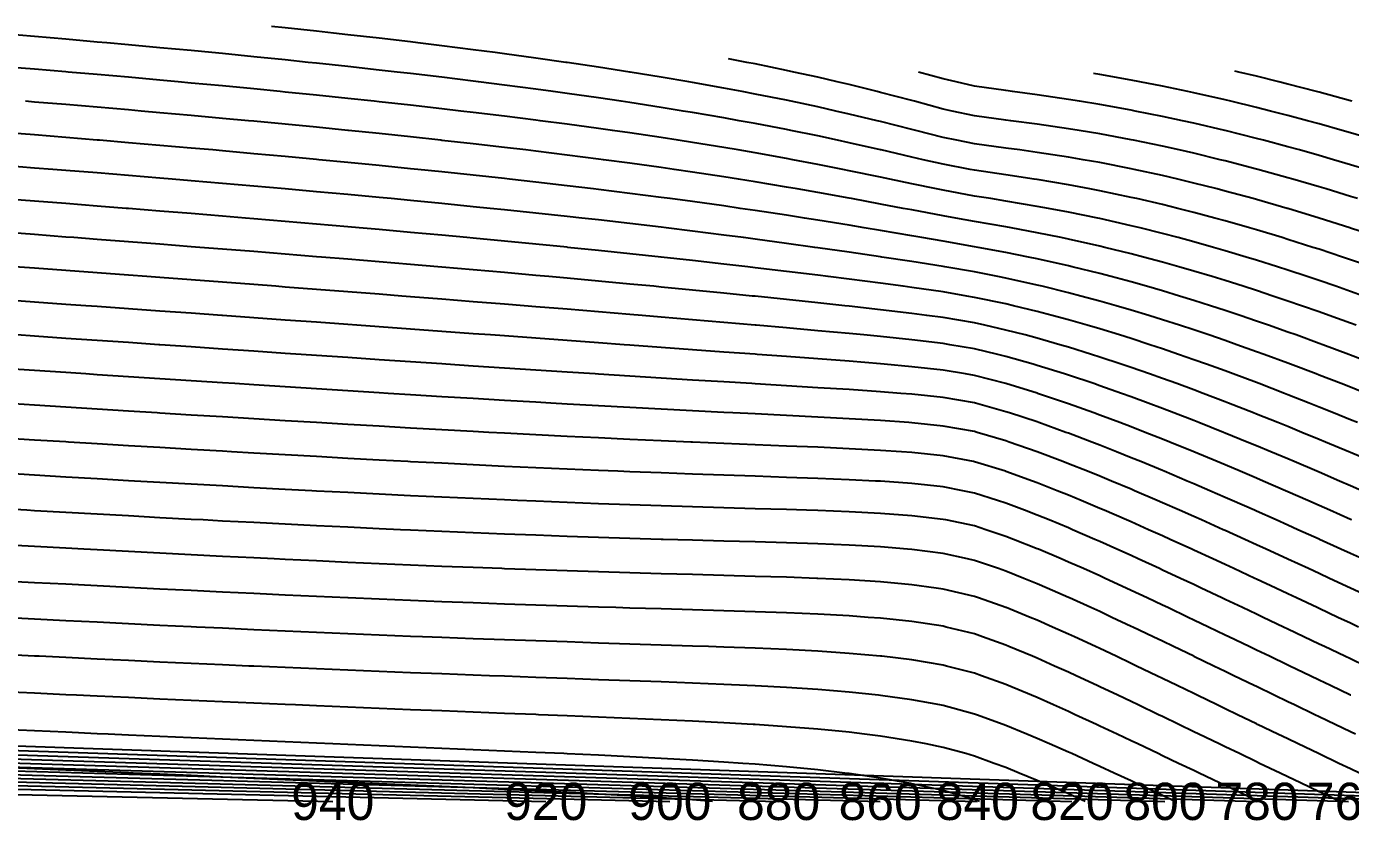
# Model space of a CAD drawing. Header units: metres. Extents: x 3386 to 5486, y 31 to 113.
# Drawn here: x 5037.5 to 5126.3, y 31.4 to 84.7 of the extents above; entities that cross this region are included whole.
import ezdxf
from ezdxf.enums import TextEntityAlignment as Align

# ---------------------------------------------------------------- set-up
doc = ezdxf.new("R2010")
doc.units = ezdxf.units.M
for name, color, linetype in [('Vs_420', 7, 'Continuous'), ('Vs_440', 7, 'Continuous'), ('Vs_460', 7, 'Continuous'), ('Vs_480', 7, 'Continuous'), ('Vs_500', 7, 'Continuous'), ('Vs_520', 7, 'Continuous'), ('Vs_540', 7, 'Continuous'), ('Vs_560', 7, 'Continuous'), ('Vs_580', 7, 'Continuous'), ('Vs_600', 7, 'Continuous'), ('Vs_620', 7, 'Continuous'), ('Vs_640', 7, 'Continuous'), ('Vs_660', 7, 'Continuous'), ('Vs_680', 7, 'Continuous'), ('Vs_700', 7, 'Continuous'), ('Vs_720', 7, 'Continuous'), ('Vs_740', 7, 'Continuous'), ('Vs_760', 7, 'Continuous'), ('Vs_780', 7, 'Continuous'), ('Vs_800', 7, 'Continuous'), ('Vs_820', 7, 'Continuous'), ('Vs_840', 7, 'Continuous'), ('Vs_860', 7, 'Continuous'), ('Vs_880', 7, 'Continuous'), ('Vs_900', 7, 'Continuous'), ('Vs_920', 7, 'Continuous'), ('Vs_940', 7, 'Continuous')]:
    doc.layers.add(name, color=color, linetype=linetype)

msp = doc.modelspace()

# ---------------------------------------------------------------- linework, layer by layer
at = {"layer": 'Vs_420'}
msp.add_lwpolyline([(5126.42, 79.688), (5126.312, 79.719), (5124.211, 80.296), (5124.038, 80.342), (5122.11, 80.847), (5121.516, 80.995), (5120.008, 81.369), (5118.825, 81.648), (5118.553, 81.712)], dxfattribs=at)
at = {"layer": 'Vs_440'}
msp.add_lwpolyline([(5127.995, 77.075), (5126.312, 77.573), (5125.765, 77.729), (5124.211, 78.168), (5123.425, 78.382), (5122.11, 78.736), (5120.948, 79.035), (5120.008, 79.275), (5118.299, 79.688), (5117.907, 79.783), (5115.806, 80.258), (5115.411, 80.342), (5113.705, 80.701), (5112.196, 80.995), (5111.604, 81.11), (5109.503, 81.487), (5109.074, 81.558)], dxfattribs=at)
at = {"layer": 'Vs_460'}
msp.add_lwpolyline([(5127.364, 75.116), (5126.312, 75.436), (5125.186, 75.769), (5124.211, 76.054), (5122.9, 76.422), (5122.11, 76.642), (5120.482, 77.075), (5120.008, 77.2), (5117.907, 77.725), (5117.893, 77.729), (5115.806, 78.217), (5115.046, 78.382), (5113.705, 78.672), (5111.875, 79.035), (5111.604, 79.089), (5109.503, 79.469), (5108.149, 79.688), (5107.402, 79.81), (5105.301, 80.119), (5103.658, 80.342), (5103.2, 80.405), (5101.098, 80.711), (5099.868, 80.995), (5098.997, 81.198), (5097.347, 81.642)], dxfattribs=at)
at = {"layer": 'Vs_480'}
msp.add_lwpolyline([(5126.795, 73.156), (5126.312, 73.308), (5124.674, 73.809), (5124.211, 73.949), (5122.452, 74.462), (5122.11, 74.561), (5120.105, 75.116), (5120.008, 75.142), (5117.907, 75.689), (5117.583, 75.769), (5115.806, 76.201), (5114.829, 76.422), (5113.705, 76.674), (5111.759, 77.075), (5111.604, 77.107), (5109.503, 77.499), (5108.116, 77.729), (5107.402, 77.847), (5105.301, 78.154), (5103.546, 78.382), (5103.2, 78.427), (5101.098, 78.705), (5099.601, 79.035), (5098.997, 79.171), (5097.066, 79.688), (5096.896, 79.734), (5094.795, 80.285), (5094.565, 80.342), (5092.694, 80.806), (5091.883, 80.995), (5090.593, 81.297), (5088.989, 81.648), (5088.492, 81.758), (5086.391, 82.193), (5085.832, 82.302), (5084.597, 82.543)], dxfattribs=at)
at = {"layer": 'Vs_500'}
msp.add_lwpolyline([(5128.255, 70.543), (5126.312, 71.184), (5126.275, 71.196), (5124.217, 71.849), (5124.211, 71.851), (5122.11, 72.49), (5122.066, 72.503), (5120.008, 73.097), (5119.795, 73.156), (5117.907, 73.67), (5117.369, 73.809), (5115.806, 74.207), (5114.735, 74.462), (5113.705, 74.705), (5111.813, 75.116), (5111.604, 75.16), (5109.503, 75.573), (5108.388, 75.769), (5107.402, 75.94), (5105.301, 76.264), (5104.147, 76.422), (5103.2, 76.551), (5101.098, 76.835), (5099.925, 77.075), (5098.997, 77.27), (5097.17, 77.729), (5096.896, 77.799), (5094.795, 78.327), (5094.564, 78.382), (5092.694, 78.832), (5091.791, 79.035), (5090.593, 79.308), (5088.805, 79.688), (5088.492, 79.756), (5086.391, 80.178), (5085.524, 80.342), (5084.29, 80.577), (5082.189, 80.954), (5081.945, 80.995), (5080.087, 81.312), (5078.012, 81.648), (5077.986, 81.652), (5075.885, 81.978), (5073.784, 82.288), (5073.69, 82.302), (5071.683, 82.586), (5069.582, 82.872), (5068.948, 82.955), (5067.481, 83.147), (5065.38, 83.412), (5063.774, 83.608), (5063.279, 83.669), (5061.178, 83.916), (5059.076, 84.156), (5058.125, 84.261), (5056.975, 84.389), (5054.874, 84.614), (5053.967, 84.709)], dxfattribs=at)
at = {"layer": 'Vs_520'}
msp.add_lwpolyline([(5127.711, 68.583), (5126.312, 69.061), (5125.789, 69.236), (5124.211, 69.757), (5123.797, 69.889), (5122.11, 70.424), (5121.722, 70.543), (5120.008, 71.06), (5119.54, 71.196), (5117.907, 71.663), (5117.223, 71.849), (5115.806, 72.229), (5114.726, 72.503), (5113.705, 72.757), (5111.982, 73.156), (5111.604, 73.242), (5109.503, 73.684), (5108.845, 73.809), (5107.402, 74.08), (5105.301, 74.432), (5105.102, 74.462), (5103.2, 74.75), (5101.098, 75.059), (5100.803, 75.116), (5098.997, 75.466), (5097.657, 75.769), (5096.896, 75.946), (5094.848, 76.422), (5094.795, 76.435), (5092.694, 76.909), (5091.912, 77.075), (5090.593, 77.361), (5088.776, 77.729), (5088.492, 77.787), (5086.391, 78.191), (5085.33, 78.382), (5084.29, 78.572), (5082.189, 78.933), (5081.561, 79.035), (5080.087, 79.277), (5077.986, 79.603), (5077.411, 79.688), (5075.885, 79.916), (5073.784, 80.214), (5072.846, 80.342), (5071.683, 80.501), (5069.582, 80.776), (5067.848, 80.995), (5067.481, 81.042), (5065.38, 81.298), (5063.279, 81.545), (5062.375, 81.648), (5061.178, 81.785), (5059.076, 82.018), (5056.975, 82.243), (5056.419, 82.302), (5054.874, 82.463), (5052.773, 82.677), (5050.672, 82.885), (5049.945, 82.955), (5048.571, 83.087), (5046.47, 83.285), (5044.369, 83.478), (5042.917, 83.608), (5042.268, 83.666), (5040.167, 83.85), (5038.065, 84.029), (5035.964, 84.204)], dxfattribs=at)
at = {"layer": 'Vs_540'}
msp.add_lwpolyline([(5127.194, 66.623), (5126.312, 66.936), (5125.332, 67.276), (5124.211, 67.661), (5123.408, 67.93), (5122.11, 68.359), (5121.411, 68.583), (5120.008, 69.026), (5119.323, 69.236), (5117.907, 69.662), (5117.119, 69.889), (5115.806, 70.262), (5114.764, 70.543), (5113.705, 70.823), (5112.207, 71.196), (5111.604, 71.343), (5109.503, 71.82), (5109.362, 71.849), (5107.402, 72.252), (5106.056, 72.503), (5105.301, 72.64), (5103.2, 72.993), (5102.201, 73.156), (5101.098, 73.333), (5098.997, 73.719), (5098.552, 73.809), (5096.896, 74.153), (5095.417, 74.462), (5094.795, 74.596), (5092.694, 75.031), (5092.264, 75.116), (5090.593, 75.45), (5088.908, 75.769), (5088.492, 75.849), (5086.391, 76.228), (5085.248, 76.422), (5084.29, 76.587), (5082.189, 76.929), (5081.238, 77.075), (5080.087, 77.254), (5077.986, 77.565), (5076.822, 77.729), (5075.885, 77.862), (5073.784, 78.146), (5071.972, 78.382), (5071.683, 78.42), (5069.582, 78.683), (5067.481, 78.937), (5066.643, 79.035), (5065.38, 79.183), (5063.279, 79.421), (5061.178, 79.652), (5060.839, 79.688), (5059.076, 79.877), (5056.975, 80.095), (5054.874, 80.308), (5054.531, 80.342), (5052.773, 80.515), (5050.672, 80.718), (5048.571, 80.915), (5047.702, 80.995), (5046.47, 81.108), (5044.369, 81.297), (5042.268, 81.482), (5040.327, 81.648), (5040.167, 81.662), (5038.065, 81.838), (5035.964, 82.011)], dxfattribs=at)
at = {"layer": 'Vs_560'}
msp.add_lwpolyline([(5126.693, 64.663), (5126.312, 64.803), (5124.891, 65.317), (5124.211, 65.559), (5123.036, 65.97), (5122.11, 66.289), (5121.118, 66.623), (5120.008, 66.991), (5119.122, 67.276), (5117.907, 67.661), (5117.03, 67.93), (5115.806, 68.297), (5114.814, 68.583), (5113.705, 68.896), (5112.437, 69.236), (5111.604, 69.455), (5109.842, 69.889), (5109.503, 69.971), (5107.402, 70.443), (5106.923, 70.543), (5105.301, 70.872), (5103.563, 71.196), (5103.2, 71.262), (5101.098, 71.628), (5099.854, 71.849), (5098.997, 72.003), (5096.896, 72.396), (5096.324, 72.503), (5094.795, 72.795), (5092.862, 73.156), (5092.694, 73.188), (5090.593, 73.57), (5089.21, 73.809), (5088.492, 73.936), (5086.391, 74.286), (5085.272, 74.462), (5084.29, 74.62), (5082.189, 74.938), (5080.959, 75.116), (5080.087, 75.243), (5077.986, 75.534), (5076.221, 75.769), (5075.885, 75.814), (5073.784, 76.083), (5071.683, 76.342), (5071.003, 76.422), (5069.582, 76.592), (5067.481, 76.833), (5065.38, 77.068), (5065.311, 77.075), (5063.279, 77.296), (5061.178, 77.517), (5059.114, 77.729), (5059.076, 77.732), (5056.975, 77.943), (5054.874, 78.148), (5052.773, 78.348), (5052.414, 78.382), (5050.672, 78.545), (5048.571, 78.737), (5046.47, 78.925), (5045.208, 79.035), (5044.369, 79.109), (5042.268, 79.289), (5040.167, 79.466), (5038.065, 79.64), (5037.462, 79.688)], dxfattribs=at)
at = {"layer": 'Vs_580'}
msp.add_lwpolyline([(5127.899, 62.05), (5126.312, 62.659), (5126.196, 62.704), (5124.454, 63.357), (5124.211, 63.447), (5122.666, 64.01), (5122.11, 64.21), (5120.825, 64.663), (5120.008, 64.947), (5118.919, 65.317), (5117.907, 65.654), (5116.934, 65.97), (5115.806, 66.329), (5114.849, 66.623), (5113.705, 66.968), (5112.637, 67.276), (5111.604, 67.568), (5110.258, 67.93), (5109.503, 68.127), (5107.652, 68.583), (5107.402, 68.643), (5105.301, 69.114), (5104.711, 69.236), (5103.2, 69.543), (5101.34, 69.889), (5101.098, 69.934), (5098.997, 70.3), (5097.571, 70.543), (5096.896, 70.66), (5094.795, 71.017), (5093.71, 71.196), (5092.694, 71.368), (5090.593, 71.71), (5089.7, 71.849), (5088.492, 72.041), (5086.391, 72.359), (5085.396, 72.503), (5084.29, 72.665), (5082.189, 72.958), (5080.702, 73.156), (5080.087, 73.239), (5077.986, 73.509), (5075.885, 73.77), (5075.554, 73.809), (5073.784, 74.021), (5071.683, 74.264), (5069.912, 74.462), (5069.582, 74.499), (5067.481, 74.728), (5065.38, 74.95), (5063.77, 75.116), (5063.279, 75.166), (5061.178, 75.377), (5059.076, 75.583), (5057.14, 75.769), (5056.975, 75.785), (5054.874, 75.982), (5052.773, 76.175), (5050.672, 76.365), (5050.02, 76.422), (5048.571, 76.55), (5046.47, 76.733), (5044.369, 76.912), (5042.424, 77.075), (5042.268, 77.088), (5040.167, 77.261), (5038.065, 77.432), (5035.964, 77.599)], dxfattribs=at)
at = {"layer": 'Vs_600'}
msp.add_lwpolyline([(5127.346, 60.09), (5126.312, 60.5), (5125.694, 60.744), (5124.211, 61.319), (5124.009, 61.397), (5122.286, 62.05), (5122.11, 62.116), (5120.518, 62.704), (5120.008, 62.889), (5118.697, 63.357), (5117.907, 63.634), (5116.812, 64.01), (5115.806, 64.349), (5114.847, 64.663), (5113.705, 65.03), (5112.782, 65.317), (5111.604, 65.674), (5110.59, 65.97), (5109.503, 66.279), (5108.226, 66.623), (5107.402, 66.84), (5105.628, 67.276), (5105.301, 67.355), (5103.2, 67.822), (5102.67, 67.93), (5101.098, 68.243), (5099.108, 68.583), (5098.997, 68.602), (5096.896, 68.931), (5094.879, 69.236), (5094.795, 69.249), (5092.694, 69.56), (5090.593, 69.863), (5090.399, 69.889), (5088.492, 70.157), (5086.391, 70.441), (5085.609, 70.543), (5084.29, 70.716), (5082.189, 70.982), (5080.431, 71.196), (5080.087, 71.238), (5077.986, 71.486), (5075.885, 71.726), (5074.769, 71.849), (5073.784, 71.959), (5071.683, 72.185), (5069.582, 72.404), (5068.617, 72.503), (5067.481, 72.619), (5065.38, 72.828), (5063.279, 73.032), (5061.974, 73.156), (5061.178, 73.232), (5059.076, 73.428), (5056.975, 73.62), (5054.874, 73.809), (5054.868, 73.809), (5052.773, 73.994), (5050.672, 74.176), (5048.571, 74.356), (5047.302, 74.462), (5046.47, 74.532), (5044.369, 74.706), (5042.268, 74.878), (5040.167, 75.047), (5039.297, 75.116), (5038.065, 75.213), (5035.964, 75.377)], dxfattribs=at)
at = {"layer": 'Vs_620'}
msp.add_lwpolyline([(5126.781, 58.131), (5126.312, 58.322), (5125.177, 58.784), (5124.211, 59.172), (5123.546, 59.437), (5122.11, 60.002), (5121.884, 60.09), (5120.185, 60.744), (5120.008, 60.811), (5118.443, 61.397), (5117.907, 61.594), (5116.648, 62.05), (5115.806, 62.35), (5114.791, 62.704), (5113.705, 63.074), (5112.856, 63.357), (5111.604, 63.764), (5110.822, 64.01), (5109.503, 64.415), (5108.659, 64.663), (5107.402, 65.024), (5106.319, 65.317), (5105.301, 65.585), (5103.715, 65.97), (5103.2, 66.092), (5101.098, 66.536), (5100.586, 66.623), (5098.997, 66.894), (5096.896, 67.198), (5096.307, 67.276), (5094.795, 67.481), (5092.694, 67.753), (5091.283, 67.93), (5090.593, 68.018), (5088.492, 68.275), (5086.391, 68.526), (5085.891, 68.583), (5084.29, 68.769), (5082.189, 69.006), (5080.094, 69.236), (5080.087, 69.237), (5077.986, 69.461), (5075.885, 69.68), (5073.816, 69.889), (5073.784, 69.893), (5071.683, 70.101), (5069.582, 70.304), (5067.481, 70.503), (5067.056, 70.543), (5065.38, 70.699), (5063.279, 70.89), (5061.178, 71.079), (5059.846, 71.196), (5059.076, 71.264), (5056.975, 71.446), (5054.874, 71.626), (5052.773, 71.804), (5052.223, 71.849), (5050.672, 71.978), (5048.571, 72.151), (5046.47, 72.322), (5044.369, 72.49), (5044.212, 72.503), (5042.268, 72.656), (5040.167, 72.821), (5038.065, 72.983), (5035.964, 73.144)], dxfattribs=at)
at = {"layer": 'Vs_640'}
msp.add_lwpolyline([(5127.737, 55.518), (5126.312, 56.122), (5126.196, 56.171), (5124.637, 56.824), (5124.211, 57.001), (5123.056, 57.477), (5122.11, 57.863), (5121.45, 58.131), (5120.008, 58.707), (5119.814, 58.784), (5118.144, 59.437), (5117.907, 59.528), (5116.432, 60.09), (5115.806, 60.324), (5114.67, 60.744), (5113.705, 61.092), (5112.846, 61.397), (5111.604, 61.828), (5110.947, 62.05), (5109.503, 62.527), (5108.95, 62.704), (5107.402, 63.185), (5106.819, 63.357), (5105.301, 63.794), (5104.489, 64.01), (5103.2, 64.344), (5101.79, 64.663), (5101.098, 64.817), (5098.997, 65.173), (5097.912, 65.317), (5096.896, 65.453), (5094.795, 65.703), (5092.694, 65.938), (5092.398, 65.97), (5090.593, 66.165), (5088.492, 66.387), (5086.391, 66.604), (5086.202, 66.623), (5084.29, 66.817), (5082.189, 67.025), (5080.087, 67.229), (5079.59, 67.276), (5077.986, 67.43), (5075.885, 67.626), (5073.784, 67.819), (5072.559, 67.93), (5071.683, 68.009), (5069.582, 68.196), (5067.481, 68.38), (5065.38, 68.561), (5065.12, 68.583), (5063.279, 68.74), (5061.178, 68.916), (5059.076, 69.091), (5057.302, 69.236), (5056.975, 69.263), (5054.874, 69.434), (5052.773, 69.602), (5050.672, 69.77), (5049.153, 69.889), (5048.571, 69.935), (5046.47, 70.099), (5044.369, 70.262), (5042.268, 70.423), (5040.696, 70.543), (5040.167, 70.583), (5038.065, 70.741), (5035.964, 70.898)], dxfattribs=at)
at = {"layer": 'Vs_660'}
msp.add_lwpolyline([(5127.086, 53.558), (5126.312, 53.894), (5125.583, 54.211), (5124.211, 54.801), (5124.064, 54.864), (5122.53, 55.518), (5122.11, 55.695), (5120.976, 56.171), (5120.008, 56.572), (5119.397, 56.824), (5117.907, 57.43), (5117.791, 57.477), (5116.152, 58.131), (5115.806, 58.266), (5114.473, 58.784), (5113.705, 59.076), (5112.745, 59.437), (5111.604, 59.857), (5110.959, 60.09), (5109.503, 60.604), (5109.097, 60.744), (5107.402, 61.311), (5107.135, 61.397), (5105.301, 61.97), (5105.026, 62.05), (5103.2, 62.568), (5102.655, 62.704), (5101.098, 63.081), (5099.449, 63.357), (5098.997, 63.432), (5096.896, 63.685), (5094.795, 63.904), (5093.678, 64.01), (5092.694, 64.105), (5090.593, 64.297), (5088.492, 64.485), (5086.463, 64.663), (5086.391, 64.67), (5084.29, 64.852), (5082.189, 65.032), (5080.087, 65.211), (5078.821, 65.317), (5077.986, 65.387), (5075.885, 65.562), (5073.784, 65.735), (5071.683, 65.906), (5070.894, 65.97), (5069.582, 66.076), (5067.481, 66.245), (5065.38, 66.412), (5063.279, 66.578), (5062.695, 66.623), (5061.178, 66.742), (5059.076, 66.905), (5056.975, 67.068), (5054.874, 67.229), (5054.254, 67.276), (5052.773, 67.389), (5050.672, 67.549), (5048.571, 67.707), (5046.47, 67.865), (5045.598, 67.93), (5044.369, 68.021), (5042.268, 68.177), (5040.167, 68.332), (5038.065, 68.485), (5036.722, 68.583)], dxfattribs=at)
at = {"layer": 'Vs_680'}
msp.add_lwpolyline([(5126.401, 51.598), (5126.312, 51.638), (5124.933, 52.251), (5124.211, 52.57), (5123.453, 52.905), (5122.11, 53.492), (5121.959, 53.558), (5120.451, 54.211), (5120.008, 54.401), (5118.924, 54.864), (5117.907, 55.293), (5117.375, 55.518), (5115.806, 56.168), (5115.799, 56.171), (5114.192, 56.824), (5113.705, 57.019), (5112.547, 57.477), (5111.604, 57.844), (5110.854, 58.131), (5109.503, 58.637), (5109.102, 58.784), (5107.402, 59.392), (5107.272, 59.437), (5105.332, 60.09), (5105.301, 60.101), (5103.212, 60.744), (5103.2, 60.748), (5101.098, 61.297), (5100.508, 61.397), (5098.997, 61.652), (5096.896, 61.884), (5095.05, 62.05), (5094.795, 62.073), (5092.694, 62.243), (5090.593, 62.403), (5088.492, 62.56), (5086.537, 62.704), (5086.391, 62.714), (5084.29, 62.868), (5082.189, 63.021), (5080.087, 63.175), (5077.986, 63.329), (5077.597, 63.357), (5075.885, 63.482), (5073.784, 63.635), (5071.683, 63.789), (5069.582, 63.942), (5068.65, 64.01), (5067.481, 64.096), (5065.38, 64.248), (5063.279, 64.401), (5061.178, 64.554), (5059.672, 64.663), (5059.076, 64.707), (5056.975, 64.859), (5054.874, 65.011), (5052.773, 65.163), (5050.672, 65.314), (5050.637, 65.317), (5048.571, 65.465), (5046.47, 65.616), (5044.369, 65.766), (5042.268, 65.916), (5041.516, 65.97), (5040.167, 66.066), (5038.065, 66.215), (5035.964, 66.363)], dxfattribs=at)
at = {"layer": 'Vs_700'}
for points in [[(5127.111, 48.985), (5126.312, 49.349), (5125.678, 49.638), (5124.239, 50.291), (5124.211, 50.304), (5122.793, 50.945), (5122.11, 51.251), (5121.337, 51.598), (5120.008, 52.189), (5119.868, 52.251), (5118.386, 52.905), (5117.907, 53.113), (5116.887, 53.558), (5115.806, 54.023), (5115.366, 54.211), (5113.821, 54.864), (5113.705, 54.913), (5112.244, 55.518), (5111.604, 55.778), (5110.628, 56.171), (5109.503, 56.616), (5108.964, 56.824), (5107.402, 57.417), (5107.236, 57.477), (5105.417, 58.131), (5105.301, 58.172), (5103.444, 58.784), (5103.2, 58.863), (5101.158, 59.437), (5101.098, 59.454), (5098.997, 59.817), (5096.896, 60.033), (5096.162, 60.09), (5094.795, 60.198), (5092.694, 60.342), (5090.593, 60.474), (5088.492, 60.603), (5086.391, 60.73), (5086.17, 60.744), (5084.29, 60.858), (5082.189, 60.986), (5080.087, 61.117), (5077.986, 61.249), (5075.885, 61.382), (5075.653, 61.397), (5073.784, 61.517), (5071.683, 61.653), (5069.582, 61.791), (5067.481, 61.929), (5065.658, 62.05), (5065.38, 62.069), (5063.279, 62.209), (5061.178, 62.35), (5059.076, 62.492), (5056.975, 62.634), (5055.956, 62.704), (5054.874, 62.777), (5052.773, 62.92), (5050.672, 63.064), (5048.571, 63.208), (5046.47, 63.352), (5046.398, 63.357), (5044.369, 63.496), (5042.268, 63.64), (5040.167, 63.784), (5038.065, 63.929), (5036.876, 64.01)], [(4884.301, 41.726), (5144.766, 32.719)]]:
    msp.add_lwpolyline(points, dxfattribs=at)
at = {"layer": 'Vs_720'}
for points in [[(5127.723, 46.372), (5126.316, 47.025), (5126.312, 47.027), (5124.908, 47.678), (5124.211, 48), (5123.495, 48.332), (5122.11, 48.97), (5122.077, 48.985), (5120.653, 49.638), (5120.008, 49.932), (5119.22, 50.291), (5117.907, 50.885), (5117.776, 50.945), (5116.319, 51.598), (5115.806, 51.826), (5114.846, 52.251), (5113.705, 52.751), (5113.352, 52.905), (5111.832, 53.558), (5111.604, 53.655), (5110.278, 54.211), (5109.503, 54.532), (5108.682, 54.864), (5107.402, 55.375), (5107.03, 55.518), (5105.304, 56.171), (5105.301, 56.172), (5103.429, 56.824), (5103.2, 56.903), (5101.281, 57.477), (5101.098, 57.531), (5098.997, 57.903), (5096.896, 58.116), (5096.696, 58.131), (5094.795, 58.267), (5092.694, 58.39), (5090.593, 58.501), (5088.492, 58.606), (5086.391, 58.71), (5084.902, 58.784), (5084.29, 58.815), (5082.189, 58.921), (5080.087, 59.03), (5077.986, 59.142), (5075.885, 59.257), (5073.784, 59.375), (5072.7, 59.437), (5071.683, 59.496), (5069.582, 59.618), (5067.481, 59.743), (5065.38, 59.869), (5063.279, 59.998), (5061.782, 60.09), (5061.178, 60.128), (5059.076, 60.259), (5056.975, 60.392), (5054.874, 60.526), (5052.773, 60.661), (5051.493, 60.744), (5050.672, 60.797), (5048.571, 60.933), (5046.47, 61.071), (5044.369, 61.209), (5042.268, 61.347), (5041.517, 61.397), (5040.167, 61.486), (5038.065, 61.625), (5035.964, 61.765)], [(4891.051, 41.058), (5138.498, 32.719)]]:
    msp.add_lwpolyline(points, dxfattribs=at)
at = {"layer": 'Vs_740'}
for points in [[(5126.86, 44.412), (5126.312, 44.67), (5125.472, 45.065), (5124.211, 45.658), (5124.082, 45.719), (5122.692, 46.372), (5122.11, 46.645), (5121.299, 47.025), (5120.008, 47.628), (5119.901, 47.678), (5118.498, 48.332), (5117.907, 48.605), (5117.086, 48.985), (5115.806, 49.573), (5115.665, 49.638), (5114.229, 50.291), (5113.705, 50.528), (5112.776, 50.945), (5111.604, 51.465), (5111.302, 51.598), (5109.799, 52.251), (5109.503, 52.378), (5108.253, 52.905), (5107.402, 53.258), (5106.654, 53.558), (5105.301, 54.093), (5104.98, 54.211), (5103.2, 54.859), (5103.183, 54.864), (5101.098, 55.505), (5101.031, 55.518), (5098.997, 55.904), (5096.896, 56.123), (5096.212, 56.171), (5094.795, 56.269), (5092.694, 56.38), (5090.593, 56.474), (5088.492, 56.56), (5086.391, 56.645), (5084.29, 56.731), (5082.189, 56.819), (5082.074, 56.824), (5080.087, 56.91), (5077.986, 57.005), (5075.885, 57.104), (5073.784, 57.206), (5071.683, 57.312), (5069.582, 57.421), (5068.523, 57.477), (5067.481, 57.533), (5065.38, 57.648), (5063.279, 57.765), (5061.178, 57.885), (5059.076, 58.007), (5056.975, 58.131), (5056.973, 58.131), (5054.874, 58.256), (5052.773, 58.383), (5050.672, 58.511), (5048.571, 58.641), (5046.47, 58.772), (5046.28, 58.784), (5044.369, 58.904), (5042.268, 59.036), (5040.167, 59.17), (5038.065, 59.304), (5035.989, 59.437)], [(4897.832, 40.411), (5132.321, 32.719)]]:
    msp.add_lwpolyline(points, dxfattribs=at)
at = {"layer": 'Vs_760'}
for points in [[(5127.321, 41.799), (5126.312, 42.277), (5125.944, 42.452), (5124.57, 43.106), (5124.211, 43.276), (5123.196, 43.759), (5122.11, 44.275), (5121.823, 44.412), (5120.449, 45.065), (5120.008, 45.274), (5119.073, 45.719), (5117.907, 46.27), (5117.693, 46.372), (5116.307, 47.025), (5115.806, 47.26), (5114.913, 47.678), (5113.705, 48.241), (5113.508, 48.332), (5112.087, 48.985), (5111.604, 49.206), (5110.645, 49.638), (5109.503, 50.149), (5109.179, 50.291), (5107.674, 50.945), (5107.402, 51.062), (5106.105, 51.598), (5105.301, 51.928), (5104.452, 52.251), (5103.2, 52.724), (5102.638, 52.905), (5101.098, 53.4), (5100.315, 53.558), (5098.997, 53.817), (5096.896, 54.046), (5094.795, 54.194), (5094.465, 54.211), (5092.694, 54.3), (5090.593, 54.384), (5088.492, 54.459), (5086.391, 54.53), (5084.29, 54.601), (5082.189, 54.674), (5080.087, 54.751), (5077.986, 54.832), (5077.176, 54.864), (5075.885, 54.916), (5073.784, 55.005), (5071.683, 55.099), (5069.582, 55.196), (5067.481, 55.297), (5065.38, 55.401), (5063.279, 55.509), (5063.109, 55.518), (5061.178, 55.619), (5059.076, 55.732), (5056.975, 55.847), (5054.874, 55.965), (5052.773, 56.084), (5051.278, 56.171), (5050.672, 56.206), (5048.571, 56.329), (5046.47, 56.453), (5044.369, 56.579), (5042.268, 56.706), (5040.34, 56.824), (5040.167, 56.835), (5038.065, 56.964), (5035.964, 57.093)], [(4904.663, 39.781), (5126.183, 32.719)]]:
    msp.add_lwpolyline(points, dxfattribs=at)
at = {"layer": 'Vs_780'}
for points in [[(5126.336, 39.839), (5126.312, 39.851), (5124.967, 40.492), (5124.211, 40.854), (5123.602, 41.146), (5122.24, 41.799), (5122.11, 41.862), (5120.879, 42.452), (5120.008, 42.87), (5119.52, 43.106), (5118.159, 43.759), (5117.907, 43.88), (5116.796, 44.412), (5115.806, 44.885), (5115.429, 45.065), (5114.056, 45.719), (5113.705, 45.885), (5112.67, 46.372), (5111.604, 46.872), (5111.273, 47.025), (5109.856, 47.678), (5109.503, 47.84), (5108.405, 48.332), (5107.402, 48.779), (5106.919, 48.985), (5105.382, 49.638), (5105.301, 49.672), (5103.72, 50.291), (5103.2, 50.494), (5101.863, 50.945), (5101.098, 51.198), (5099.171, 51.598), (5098.997, 51.634), (5096.896, 51.878), (5094.795, 52.035), (5092.694, 52.144), (5090.593, 52.226), (5089.827, 52.251), (5088.492, 52.295), (5086.391, 52.357), (5084.29, 52.418), (5082.189, 52.481), (5080.087, 52.547), (5077.986, 52.617), (5075.885, 52.691), (5073.784, 52.77), (5071.683, 52.853), (5070.444, 52.905), (5069.582, 52.94), (5067.481, 53.032), (5065.38, 53.127), (5063.279, 53.226), (5061.178, 53.328), (5059.076, 53.433), (5056.975, 53.541), (5056.652, 53.558), (5054.874, 53.651), (5052.773, 53.764), (5050.672, 53.879), (5048.571, 53.996), (5046.47, 54.114), (5044.781, 54.211), (5044.369, 54.235), (5042.268, 54.356), (5040.167, 54.479), (5038.065, 54.603), (5035.964, 54.728)], [(4911.549, 39.165), (5120.039, 32.719)]]:
    msp.add_lwpolyline(points, dxfattribs=at)
at = {"layer": 'Vs_800'}
for points in [[(5126.657, 37.226), (5126.312, 37.39), (5125.286, 37.879), (5124.211, 38.394), (5123.922, 38.533), (5122.562, 39.186), (5122.11, 39.403), (5121.205, 39.839), (5120.008, 40.417), (5119.853, 40.492), (5118.501, 41.146), (5117.907, 41.433), (5117.149, 41.799), (5115.806, 42.449), (5115.799, 42.452), (5114.441, 43.106), (5113.705, 43.46), (5113.078, 43.759), (5111.71, 44.412), (5111.604, 44.462), (5110.319, 45.065), (5109.503, 45.448), (5108.91, 45.719), (5107.479, 46.372), (5107.402, 46.407), (5105.981, 47.025), (5105.301, 47.32), (5104.412, 47.678), (5103.2, 48.164), (5102.714, 48.332), (5101.098, 48.88), (5100.626, 48.985), (5098.997, 49.345), (5096.896, 49.615), (5096.614, 49.638), (5094.795, 49.786), (5092.694, 49.904), (5090.593, 49.991), (5088.492, 50.06), (5086.391, 50.121), (5084.29, 50.178), (5082.189, 50.236), (5080.218, 50.291), (5080.087, 50.295), (5077.986, 50.358), (5075.885, 50.424), (5073.784, 50.495), (5071.683, 50.571), (5069.582, 50.65), (5067.481, 50.734), (5065.38, 50.822), (5063.279, 50.914), (5062.606, 50.945), (5061.178, 51.009), (5059.076, 51.108), (5056.975, 51.209), (5054.874, 51.313), (5052.773, 51.42), (5050.672, 51.529), (5049.37, 51.598), (5048.571, 51.64), (5046.47, 51.753), (5044.369, 51.868), (5042.268, 51.984), (5040.167, 52.102), (5038.065, 52.221), (5037.543, 52.251), (5035.964, 52.341)], [(4918.526, 38.566), (5113.874, 32.719)]]:
    msp.add_lwpolyline(points, dxfattribs=at)
at = {"layer": 'Vs_820'}
for points in [[(5126.914, 34.613), (5126.312, 34.898), (5125.535, 35.266), (5124.211, 35.898), (5124.164, 35.92), (5122.798, 36.573), (5122.11, 36.904), (5121.438, 37.226), (5120.084, 37.879), (5120.008, 37.916), (5118.731, 38.533), (5117.907, 38.932), (5117.381, 39.186), (5116.034, 39.839), (5115.806, 39.95), (5114.682, 40.492), (5113.705, 40.966), (5113.33, 41.146), (5111.971, 41.799), (5111.604, 41.975), (5110.597, 42.452), (5109.503, 42.971), (5109.213, 43.106), (5107.799, 43.759), (5107.402, 43.942), (5106.34, 44.412), (5105.301, 44.871), (5104.828, 45.065), (5103.231, 45.719), (5103.2, 45.732), (5101.369, 46.372), (5101.098, 46.467), (5098.997, 46.958), (5098.524, 47.025), (5096.896, 47.25), (5094.795, 47.443), (5092.694, 47.577), (5090.593, 47.676), (5090.522, 47.678), (5088.492, 47.752), (5086.391, 47.816), (5084.29, 47.875), (5082.189, 47.932), (5080.087, 47.99), (5077.986, 48.049), (5075.885, 48.112), (5073.784, 48.179), (5071.683, 48.25), (5069.582, 48.325), (5069.399, 48.332), (5067.481, 48.403), (5065.38, 48.486), (5063.279, 48.572), (5061.178, 48.662), (5059.076, 48.755), (5056.975, 48.851), (5054.874, 48.95), (5054.147, 48.985), (5052.773, 49.051), (5050.672, 49.155), (5048.571, 49.261), (5046.47, 49.369), (5044.369, 49.479), (5042.268, 49.591), (5041.381, 49.638), (5040.167, 49.703), (5038.065, 49.818), (5035.964, 49.933)], [(4925.607, 37.98), (5107.636, 32.719)]]:
    msp.add_lwpolyline(points, dxfattribs=at)
at = {"layer": 'Vs_840'}
for points in [[(5125.585, 32.719), (5124.339, 33.307), (5124.211, 33.367), (5122.96, 33.96), (5122.11, 34.365), (5121.588, 34.613), (5120.223, 35.266), (5120.008, 35.37), (5118.861, 35.92), (5117.907, 36.379), (5117.504, 36.573), (5116.15, 37.226), (5115.806, 37.392), (5114.793, 37.879), (5113.705, 38.406), (5113.439, 38.533), (5112.078, 39.186), (5111.604, 39.414), (5110.707, 39.839), (5109.503, 40.412), (5109.329, 40.492), (5107.921, 41.146), (5107.402, 41.387), (5106.476, 41.799), (5105.301, 42.324), (5104.991, 42.452), (5103.414, 43.106), (5103.2, 43.194), (5101.639, 43.759), (5101.098, 43.954), (5099.209, 44.412), (5098.997, 44.463), (5096.896, 44.782), (5094.795, 45.003), (5093.964, 45.065), (5092.694, 45.159), (5090.593, 45.275), (5088.492, 45.365), (5086.391, 45.44), (5084.29, 45.506), (5082.189, 45.568), (5080.087, 45.629), (5077.986, 45.69), (5077.046, 45.719), (5075.885, 45.753), (5073.784, 45.819), (5071.683, 45.888), (5069.582, 45.96), (5067.481, 46.036), (5065.38, 46.115), (5063.279, 46.198), (5061.178, 46.284), (5059.097, 46.372), (5059.076, 46.373), (5056.975, 46.464), (5054.874, 46.559), (5052.773, 46.656), (5050.672, 46.756), (5048.571, 46.857), (5046.47, 46.961), (5045.191, 47.025), (5044.369, 47.066), (5042.268, 47.173), (5040.167, 47.281), (5038.065, 47.391), (5035.964, 47.502)], [(4932.833, 37.408), (5101.289, 32.719)]]:
    msp.add_lwpolyline(points, dxfattribs=at)
at = {"layer": 'Vs_860'}
for points in [[(5120.144, 32.719), (5120.008, 32.783), (5118.902, 33.307), (5117.907, 33.78), (5117.529, 33.96), (5116.158, 34.613), (5115.806, 34.782), (5114.786, 35.266), (5113.705, 35.784), (5113.418, 35.92), (5112.043, 36.573), (5111.604, 36.783), (5110.66, 37.226), (5109.503, 37.773), (5109.272, 37.879), (5107.857, 38.533), (5107.402, 38.744), (5106.406, 39.186), (5105.301, 39.68), (5104.916, 39.839), (5103.348, 40.492), (5103.2, 40.554), (5101.575, 41.146), (5101.098, 41.318), (5099.216, 41.799), (5098.997, 41.855), (5096.896, 42.21), (5094.886, 42.452), (5094.795, 42.463), (5092.694, 42.647), (5090.593, 42.788), (5088.492, 42.899), (5086.391, 42.991), (5084.29, 43.07), (5083.268, 43.106), (5082.189, 43.142), (5080.087, 43.21), (5077.986, 43.277), (5075.885, 43.344), (5073.784, 43.412), (5071.683, 43.482), (5069.582, 43.555), (5067.481, 43.63), (5065.38, 43.709), (5064.08, 43.759), (5063.279, 43.79), (5061.178, 43.873), (5059.076, 43.96), (5056.975, 44.049), (5054.874, 44.14), (5052.773, 44.234), (5050.672, 44.33), (5048.917, 44.412), (5048.571, 44.428), (5046.47, 44.528), (5044.369, 44.629), (5042.268, 44.732), (5040.167, 44.836), (5038.065, 44.941), (5035.964, 45.047)], [(4940.259, 36.851), (5094.776, 32.719)]]:
    msp.add_lwpolyline(points, dxfattribs=at)
at = {"layer": 'Vs_880'}
for points in [[(5114.531, 32.719), (5113.705, 33.108), (5113.277, 33.307), (5111.879, 33.96), (5111.604, 34.089), (5110.468, 34.613), (5109.503, 35.062), (5109.051, 35.266), (5107.618, 35.92), (5107.402, 36.019), (5106.139, 36.573), (5105.301, 36.944), (5104.617, 37.226), (5103.2, 37.815), (5103.022, 37.879), (5101.226, 38.533), (5101.098, 38.579), (5098.997, 39.146), (5098.787, 39.186), (5096.896, 39.536), (5094.795, 39.825), (5094.662, 39.839), (5092.694, 40.044), (5090.593, 40.215), (5088.492, 40.353), (5086.391, 40.467), (5085.852, 40.492), (5084.29, 40.565), (5082.189, 40.652), (5080.087, 40.733), (5077.986, 40.81), (5075.885, 40.884), (5073.784, 40.959), (5071.683, 41.033), (5069.582, 41.109), (5068.586, 41.146), (5067.481, 41.186), (5065.38, 41.265), (5063.279, 41.346), (5061.178, 41.43), (5059.076, 41.515), (5056.975, 41.603), (5054.874, 41.693), (5052.773, 41.784), (5052.442, 41.799), (5050.672, 41.878), (5048.571, 41.972), (5046.47, 42.069), (5044.369, 42.167), (5042.268, 42.266), (5040.167, 42.366), (5038.379, 42.452), (5038.065, 42.467), (5035.964, 42.569)], [(4947.953, 36.301), (5087.964, 32.719)]]:
    msp.add_lwpolyline(points, dxfattribs=at)
at = {"layer": 'Vs_900'}
for points in [[(5108.531, 32.719), (5107.402, 33.222), (5107.204, 33.307), (5105.685, 33.96), (5105.301, 34.126), (5104.103, 34.613), (5103.2, 34.983), (5102.422, 35.266), (5101.098, 35.754), (5100.512, 35.92), (5098.997, 36.34), (5097.853, 36.573), (5096.896, 36.765), (5094.795, 37.093), (5093.727, 37.226), (5092.694, 37.352), (5090.593, 37.559), (5088.492, 37.729), (5086.391, 37.871), (5086.249, 37.879), (5084.29, 37.993), (5082.189, 38.1), (5080.087, 38.197), (5077.986, 38.288), (5075.885, 38.374), (5073.784, 38.458), (5071.862, 38.533), (5071.683, 38.54), (5069.582, 38.621), (5067.481, 38.702), (5065.38, 38.785), (5063.279, 38.868), (5061.178, 38.953), (5059.076, 39.039), (5056.975, 39.126), (5055.571, 39.186), (5054.874, 39.215), (5052.773, 39.306), (5050.672, 39.397), (5048.571, 39.49), (5046.47, 39.584), (5044.369, 39.679), (5042.268, 39.775), (5040.88, 39.839), (5040.167, 39.872), (5038.065, 39.969), (5035.964, 40.067)], [(4956.081, 35.759), (5080.672, 32.719)]]:
    msp.add_lwpolyline(points, dxfattribs=at)
at = {"layer": 'Vs_920'}
for points in [[(5101.425, 32.719), (5101.098, 32.838), (5099.461, 33.307), (5098.997, 33.439), (5096.896, 33.904), (5096.588, 33.96), (5094.795, 34.277), (5092.694, 34.579), (5092.413, 34.613), (5090.593, 34.827), (5088.492, 35.033), (5086.391, 35.207), (5085.566, 35.266), (5084.29, 35.357), (5082.189, 35.488), (5080.087, 35.606), (5077.986, 35.714), (5075.885, 35.814), (5073.784, 35.91), (5073.566, 35.92), (5071.683, 36.002), (5069.582, 36.091), (5067.481, 36.179), (5065.38, 36.267), (5063.279, 36.354), (5061.178, 36.442), (5059.076, 36.53), (5058.066, 36.573), (5056.975, 36.619), (5054.874, 36.708), (5052.773, 36.798), (5050.672, 36.889), (5048.571, 36.981), (5046.47, 37.073), (5044.369, 37.166), (5043.015, 37.226), (5042.268, 37.259), (5040.167, 37.353), (5038.065, 37.446), (5035.964, 37.54)], [(4964.963, 35.207), (5072.347, 32.719)]]:
    msp.add_lwpolyline(points, dxfattribs=at)
at = {"layer": 'Vs_940'}
for points in [[(5083.54, 32.719), (5082.189, 32.821), (5080.087, 32.962), (5077.986, 33.089), (5075.885, 33.207), (5073.992, 33.307), (5073.784, 33.317), (5071.683, 33.421), (5069.582, 33.521), (5067.481, 33.618), (5065.38, 33.712), (5063.279, 33.806), (5061.178, 33.898), (5059.753, 33.96), (5059.076, 33.989), (5056.975, 34.08), (5054.874, 34.171), (5052.773, 34.262), (5050.672, 34.353), (5048.571, 34.444), (5046.47, 34.536), (5044.688, 34.613), (5044.369, 34.627), (5042.268, 34.718), (5040.167, 34.809), (5038.065, 34.9), (5035.964, 34.99)], [(4975.333, 34.536), (5058.065, 32.719)]]:
    msp.add_lwpolyline(points, dxfattribs=at)

# ---------------------------------------------------------------- texts
at = {"layer": 'Vs_760'}
msp.add_text('760', height=2.5, dxfattribs=at).set_placement((5126.183, 32.719), align=Align.MIDDLE_CENTER)
at = {"layer": 'Vs_780'}
msp.add_text('780', height=2.5, dxfattribs=at).set_placement((5120.039, 32.719), align=Align.MIDDLE_CENTER)
at = {"layer": 'Vs_800'}
msp.add_text('800', height=2.5, dxfattribs=at).set_placement((5113.874, 32.719), align=Align.MIDDLE_CENTER)
at = {"layer": 'Vs_820'}
msp.add_text('820', height=2.5, dxfattribs=at).set_placement((5107.636, 32.719), align=Align.MIDDLE_CENTER)
at = {"layer": 'Vs_840'}
msp.add_text('840', height=2.5, dxfattribs=at).set_placement((5101.289, 32.719), align=Align.MIDDLE_CENTER)
at = {"layer": 'Vs_860'}
msp.add_text('860', height=2.5, dxfattribs=at).set_placement((5094.776, 32.719), align=Align.MIDDLE_CENTER)
at = {"layer": 'Vs_880'}
msp.add_text('880', height=2.5, dxfattribs=at).set_placement((5087.964, 32.719), align=Align.MIDDLE_CENTER)
at = {"layer": 'Vs_900'}
msp.add_text('900', height=2.5, dxfattribs=at).set_placement((5080.672, 32.719), align=Align.MIDDLE_CENTER)
at = {"layer": 'Vs_920'}
msp.add_text('920', height=2.5, dxfattribs=at).set_placement((5072.347, 32.719), align=Align.MIDDLE_CENTER)
at = {"layer": 'Vs_940'}
msp.add_text('940', height=2.5, dxfattribs=at).set_placement((5058.065, 32.719), align=Align.MIDDLE_CENTER)

doc.saveas('drawing.dxf')
